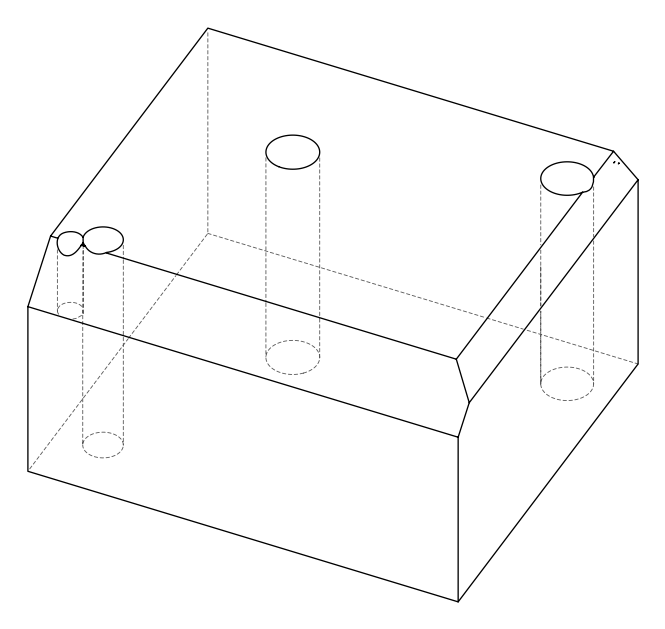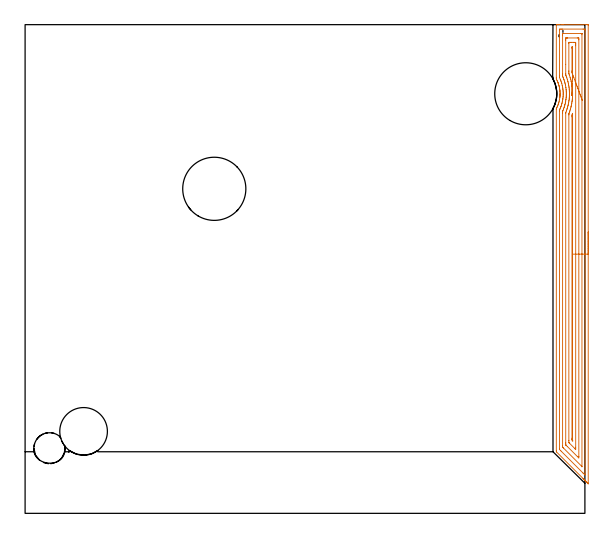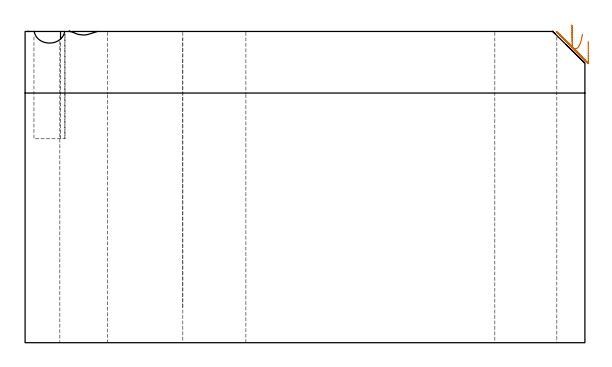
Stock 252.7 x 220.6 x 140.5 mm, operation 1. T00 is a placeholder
(PLAN: 19 operations, 15 tool changes, 37.3 min)
(1 AREA_MILL | FG_CHAMFER_SURFACE | UGT0205_001 | 9.8 min | 22086 mm3)
(2 AREA_MILL_1 | FG_CHAMFER_SURFACE_1 | UGT0205_001 | 20.27 min | 96051 mm3)
(3 MILL_BLIND_HOLE_FROM_SOLID_MATERIAL | STEP1POCKET | UGT0201_128 | Spiral | 1.22 min | 7326 mm3)
(4 BORE_BLIND_HOLE | STEP1POCKET | UGT0332_064 | 0.2 min | 4 mm3)
(5 SPOT_DRILL | STEP1HOLE | NXT0321_9005460120000 | 0.05 min | 180 mm3)
(6 SPOT_DRILL_1 | STEP1HOLE_1 | NXT0321_9005460120000 | 0.05 min | 193 mm3)
(7 SPOT_DRILL_2 | STEP1HOLE_2 | NXT0321_9005460120000 | 0.05 min | 177 mm3)
(8 DRILL_BLIND_HOLE_INTO_CENTER | STEP1HOLE | UGT0301_180 | 0.04 min | 127 mm3)
(9 GUN_DRILL_THROUGH_HOLE | STEP1HOLE | UGT0307_003 | 0.68 min | 5172 mm3)
(10 SPADE_DRILL_TO_ENLARGE_THROUGH_HOLE | STEP1HOLE | UGT0306_008 | 0.59 min | 28280 mm3)
(11 DRILL_TO_ENLARGE_THROUGH_HOLE | STEP1HOLE | UGT0301_391 | 0.61 min | 52703 mm3)
(12 DRILL_BLIND_HOLE_INTO_CENTER_1 | STEP1HOLE_1 | UGT0301_193 | 0.05 min | 305 mm3)
(13 GUN_DRILL_THROUGH_HOLE_1 | STEP1HOLE_1 | UGT0307_003 | 0.64 min | 5025 mm3)
(14 SPADE_DRILL_TO_ENLARGE_THROUGH_HOLE_1 | STEP1HOLE_1 | UGT0306_008 | 0.59 min | 28261 mm3)
(15 DRILL_TO_ENLARGE_THROUGH_HOLE_1 | STEP1HOLE_1 | UGT0301_392 | 0.61 min | 55829 mm3)
(16 DRILL_BLIND_HOLE_INTO_CENTER_2 | STEP1HOLE_2 | UGT0301_180 | 0.04 min | 126 mm3)
(17 GUN_DRILL_THROUGH_HOLE_2 | STEP1HOLE_2 | UGT0307_001 | 0.62 min | 2591 mm3)
(18 SPADE_DRILL_TO_ENLARGE_THROUGH_HOLE_2 | STEP1HOLE_2 | UGT0306_004 | 0.59 min | 17185 mm3)
(19 DRILL_TO_ENLARGE_THROUGH_HOLE_2 | STEP1HOLE_2 | UGT0301_052 | 0.6 min | 30799 mm3)
(TOOL UGT0205_001 | Chamfer Mill 20 x 3 x 45 deg. | D20 FL50 Z2)
(TOOL UGT0201_128 | Carbide End Mill 10.0 | D10 FL15 Z4)
(TOOL UGT0332_064 | 14 mm Boring Bar Slip Fit | D14)
(TOOL NXT0321_9005460120000 | NC Spot Drill, 142deg, 12mm, Carbide, Uncoated | D12 PA142 FL30 Z2)
(TOOL UGT0301_180 | Twist Drill 5.7 mm | D5.7 PA118 FL55 Z2)
(TOOL UGT0307_003 | Gun Drill 7 mm | D7 PA130 FL24 Z1)
(TOOL UGT0306_008 | Spade Drill 17.5mm | D17.5 PA132 FL10 Z2)
(TOOL UGT0301_391 | Twist Drill 28 mm | D28 PA118 FL165 Z2)
(TOOL UGT0301_193 | Twist Drill 7.3 mm | D7.3 PA118 FL66 Z2)
(TOOL UGT0301_392 | Twist Drill 28.5 mm | D28.5 PA118 FL165 Z2)
(TOOL UGT0307_001 | Gun Drill 5 mm | D5 PA130 FL24 Z1)
(TOOL UGT0306_004 | Spade Drill 13.5mm | D13.5 PA132 FL10 Z2)
(TOOL UGT0301_052 | Twist Drill 21.5 mm | D21.5 PA118 FL150 Z2)
(OP 1 AREA_MILL)
G17 G21 G94 G90
T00 M6
G54
G17 G0 G90 X254.2 Y127. S1061 M3
G43 Z150.5 H0
Z136.1
G94 G1 Y126.962 Z135.228 F250.
Y126.848 Z134.364
Y126.659 Z133.512
Y126.397 Z132.68
Y126.063 Z131.874
Y125.66 Z131.1
Y125.191 Z130.364
Y124.66 Z129.672
Y124.071 Z129.029
Y123.428 Z128.44
Y122.736 Z127.908
Y122. Z127.44
Y121.226 Z127.037
Y120.42 Z126.703
Y119.588 Z126.441
Y118.736 Z126.252
Y117.871 Z126.138
Y117. Z126.1
Y13.634
X254.199 Y13.402 Z126.099
X254.197 Z126.101
X253.822 Y13.778 Z126.478
X253.659 Y13.94 Z126.638
X253.603 Y13.996 Z126.696
X253.42 Y14.18 Z126.879
X253.363 Y14.236 Z126.934
X253.306 Y14.294 Z126.993
X253.125 Y14.475 Z127.174
X253.067 Y14.531 Z127.23
X253.009 Y14.591 Z127.29
X252.83 Y14.769 Z127.469
X252.771 Y14.827 Z127.526
X252.711 Y14.888 Z127.588
X252.536 Y15.064 Z127.763
X252.475 Y15.123 Z127.821
X252.414 Y15.185 Z127.885
X252.241 Y15.359 Z128.058
X252.179 Y15.419 Z128.117
X252.117 Y15.483 Z128.182
X251.946 Y15.653 Z128.353
X251.883 Y15.715 Z128.413
X239.85 Y27.751 Z140.45
X239.807 Y27.799 Z140.493
X239.8 Y28.265 Z140.5
Y182.548
X239.804 Y182.71 Z140.489
X239.905 Y182.923 Z140.395
X239.992 Y183.096 Z140.308
X240.134 Y183.382 Z140.164
X240.337 Y183.826 Z139.962
X240.398 Y183.97 Z139.902
X240.523 Y184.273 Z139.774
X240.642 Y184.584 Z139.657
X240.705 Y184.777 Z139.589
X240.774 Y184.984 Z139.52
X240.834 Y185.164 Z139.459
X240.969 Y185.609 Z139.327
X241.084 Y186.055 Z139.213
X241.229 Y186.744 Z139.068
X241.272 Y186.946 Z139.027
X241.403 Y187.837 Z138.892
X241.409 Y187.899 Z138.886
X241.45 Y188.282 Z138.847
X241.455 Y188.379 Z138.842
X241.472 Y188.728 Z138.818
Y188.79 Z138.815
X241.475 Y188.938 Z138.813
Y188.943
X241.476 Y189.133 Z138.805
X241.479 Y189.224 Z138.807
X241.484 Y189.619 Z138.802
X241.481 Y189.682 Z138.803
X241.469 Y189.979 Z138.822
X241.447 Y190.51 Z138.849
X241.441 Y190.574 Z138.854
X241.423 Y190.795 Z138.877
X241.409 Y190.956 Z138.891
X241.351 Y191.401 Z138.948
X241.341 Y191.466 Z138.959
X241.276 Y191.847 Z139.018
X241.263 Y191.912 Z139.03
X241.247 Y192.005 Z139.05
X241.229 Y192.102 Z139.07
X241.214 Y192.181 Z139.086
X241.191 Y192.292 Z139.107
X241.176 Y192.358 Z139.121
X241.089 Y192.739 Z139.209
X241.04 Y192.926 Z139.258
X240.973 Y193.183 Z139.326
X240.839 Y193.63 Z139.459
X240.817 Y193.695 Z139.48
X240.693 Y194.074 Z139.605
X240.642 Y194.218 Z139.657
X240.611 Y194.296 Z139.687
X240.496 Y194.593 Z139.802
X240.382 Y194.868 Z139.916
X240.341 Y194.965 Z139.956
X240.135 Y195.413 Z140.162
X239.882 Y195.925 Z140.416
X239.804 Y196.077 Z140.489
X239.8 Y196.816 Z140.5
Y220.449
X239.803 Y220.591 Z140.488
X239.833 Y220.6 Z140.458
X240.165 Z140.134
X240.63 Z139.67
X241.229 Z139.066
X242.416 Z137.88
X243.005 Z137.289
X253.659 Z126.638
X253.954 Y220.599 Z126.343
X254.192 Y220.59 Z126.106
X254.199 Y220.353 Z126.099
X254.2 Y117. Z126.1
X252.786 Z127.514
X252.785 Y17.55 Z127.515
X252.771 Y17.291 Z127.529
X252.49 Y17.564 Z127.81
X251.883 Y18.167 Z128.417
X251.594 Y18.455 Z128.706
X242.117 Y27.933 Z138.183
X241.787 Y28.265 Z138.513
X241.229 Y28.833 Z139.071
X241.215 Y29.157 Z139.085
Y29.171
Y181.67
X241.229 Y182.088 Z139.071
X241.371 Y182.405 Z138.929
X241.434 Y182.548 Z138.866
X241.639 Y183.028 Z138.661
X241.809 Y183.44 Z138.491
X241.859 Y183.569 Z138.441
X241.894 Y183.664 Z138.406
X242.123 Y184.331 Z138.177
X242.317 Y185.022 Z137.983
X242.369 Y185.223 Z137.931
X242.488 Y185.742 Z137.812
X242.566 Y186.115 Z137.734
X242.673 Y186.673 Z137.627
X242.703 Y186.855 Z137.597
X242.725 Y187.007 Z137.575
X242.757 Y187.255 Z137.543
X242.834 Y187.899 Z137.466
X242.849 Y188.055 Z137.451
X242.894 Y188.869 Z137.406
X242.895 Y188.901 Z137.405
X242.899 Y189.682 Z137.401
X242.897 Y189.79 Z137.403
X242.859 Y190.574 Z137.441
X242.848 Y190.731 Z137.452
X242.775 Y191.466 Z137.525
X242.76 Y191.589 Z137.54
X242.669 Y192.189 Z137.631
X242.64 Y192.358 Z137.66
X242.55 Y192.814 Z137.75
X242.452 Y193.249 Z137.848
X242.263 Y193.994 Z138.037
X242.222 Y194.141 Z138.078
X242.197 Y194.222 Z138.103
X242.117 Y194.483 Z138.183
X241.928 Y195.033 Z138.372
X241.819 Y195.332 Z138.481
X241.576 Y195.925 Z138.724
X241.229 Y196.712 Z139.071
X241.216 Y196.817 Z139.084
X241.215 Y196.83 Z139.085
X241.214 Y197.708 Z139.086
X241.215 Y218.234 Z139.085
X241.229 Y218.59 Z139.071
X241.741 Y218.598 Z138.559
X242.117 Y218.599 Z138.183
X242.626 Y218.6 Z137.674
X251.883 Y218.599 Z128.417
X252.396 Y218.597 Z127.904
X252.771 Y218.59 Z127.529
X252.785 Y218.22 Z127.515
Y218.206
X252.786 Y117. Z127.514
X251.372 Z128.928
X251.371 Y21.131 Z128.929
X251.369 Z128.931
X243.005 Y29.496 Z137.295
X242.73 Y29.776 Z137.57
X242.663 Y29.848 Z137.637
X242.635 Y29.882 Z137.665
X242.633 Y29.924 Z137.667
X242.631 Y30.049 Z137.669
X242.629 Y30.426 Z137.671
Y180.764
X242.63 Y181.14 Z137.67
X242.634 Y181.399 Z137.666
X242.635 Y181.461 Z137.665
X242.657 Y181.518 Z137.643
X242.712 Y181.656 Z137.588
X242.798 Y181.864 Z137.502
X243.005 Y182.36 Z137.295
X243.058 Y182.495 Z137.242
X243.077 Y182.548 Z137.223
X243.287 Y183.156 Z137.013
X243.382 Y183.44 Z136.918
X243.5 Y183.833 Z136.8
X243.645 Y184.331 Z136.655
X243.695 Y184.529 Z136.605
X243.861 Y185.223 Z136.439
X243.866 Y185.249 Z136.434
X243.892 Y185.373 Z136.408
X244.01 Y185.997 Z136.29
X244.03 Y186.115 Z136.27
X244.13 Y186.768 Z136.17
X244.162 Y187.007 Z136.138
X244.228 Y187.562 Z136.072
X244.259 Y187.899 Z136.041
X244.284 Y188.397 Z136.016
X244.3 Y188.79 Z136.
X244.309 Y189.264 Z135.991
X244.312 Y189.682 Z135.988
X244.294 Y190.171 Z136.006
X244.274 Y190.574 Z136.026
X244.237 Y191.12 Z136.063
X244.202 Y191.466 Z136.098
X244.123 Y192.126 Z136.177
X244.088 Y192.358 Z136.212
X243.949 Y193.192 Z136.351
X243.938 Y193.249 Z136.362
X243.892 Y193.471 Z136.408
X243.73 Y194.141 Z136.57
X243.674 Y194.36 Z136.626
X243.484 Y195.033 Z136.816
X243.296 Y195.633 Z137.004
X243.194 Y195.925 Z137.106
X243.005 Y196.43 Z137.295
X242.848 Y196.817 Z137.452
X242.737 Y197.085 Z137.563
X242.636 Y197.326 Z137.664
X242.633 Y197.452 Z137.667
X242.63 Y197.708 Z137.67
X242.629 Y198.086 Z137.671
X242.628 Y198.6 Z137.672
X242.629 Y215.922 Z137.671
X242.63 Y216.436 Z137.67
X242.632 Y216.531 Z137.668
X242.635 Y216.576 Z137.665
X242.638 Y216.59 Z137.662
X242.679 Y216.593 Z137.621
X242.843 Y216.599 Z137.457
X250.995 Y216.6 Z129.305
X251.158 Y216.598 Z129.142
X251.267 Y216.595 Z129.033
X251.352 Y216.59 Z128.948
X251.365 Y216.578 Z128.935
X251.367 Y216.561 Z128.933
X251.369 Y216.436 Z128.931
X251.371 Y216.059 Z128.929
X251.372 Y117. Z128.928
X249.957 Z130.343
Y25.741
X249.956 Y25.59 Z130.344
X249.95 Y25.015 Z130.35
X249.36 Y25.59 Z130.94
X244.78 Y30.168 Z135.52
X244.395 Y30.554 Z135.905
X244.203 Y30.749 Z136.097
X244.108 Y30.849 Z136.192
X244.062 Y30.898 Z136.238
X244.05 Y30.941 Z136.25
X244.044 Y31.681 Z136.256
X244.043 Y31.832 Z136.257
Y180.613
X244.044 Y180.764 Z136.256
X244.047 Y180.856 Z136.253
X244.05 Y180.9 Z136.25
X244.064 Y180.942 Z136.236
X244.338 Y181.656 Z135.962
X244.455 Y181.983 Z135.845
X244.652 Y182.548 Z135.648
X244.684 Y182.645 Z135.616
X244.78 Y182.957 Z135.52
X244.888 Y183.331 Z135.412
X244.918 Y183.44 Z135.382
X245.07 Y184.041 Z135.23
X245.137 Y184.331 Z135.163
X245.234 Y184.768 Z135.066
X245.324 Y185.223 Z134.976
X245.379 Y185.514 Z134.921
X245.479 Y186.115 Z134.821
X245.504 Y186.28 Z134.796
X245.601 Y187.007 Z134.699
X245.608 Y187.067 Z134.692
X245.668 Y187.642 Z134.632
X245.683 Y187.884 Z134.617
Y187.899
X245.719 Y188.739 Z134.581
X245.721 Y188.79 Z134.579
X245.73 Y189.62 Z134.57
X245.729 Y189.682 Z134.571
X245.699 Y190.543 Z134.601
X245.697 Y190.574 Z134.603
X245.668 Y191.063 Z134.632
X245.636 Y191.466 Z134.664
X245.633 Y191.501 Z134.667
X245.533 Y192.358 Z134.767
X245.512 Y192.514 Z134.788
X245.391 Y193.249 Z134.909
X245.332 Y193.587 Z134.968
X245.219 Y194.141 Z135.081
X245.082 Y194.73 Z135.218
X245.003 Y195.033 Z135.297
X244.78 Y195.852 Z135.52
X244.757 Y195.925 Z135.543
X244.541 Y196.577 Z135.759
X244.46 Y196.817 Z135.84
X244.27 Y197.329 Z136.03
X244.124 Y197.708 Z136.176
X244.052 Y197.896 Z136.248
X244.049 Y198.079 Z136.251
X244.044 Y198.448 Z136.256
X244.043 Y202.685 Z136.257
Y213.61
X244.044 Y213.761 Z136.256
X244.049 Y214.495 Z136.251
X244.056 Y214.59 Z136.244
X244.154 Y214.593 Z136.146
X244.363 Y214.597 Z135.937
X244.78 Y214.6 Z135.52
X244.833 Z135.467
X249.272 Z131.028
X249.657 Y214.597 Z130.643
X249.849 Y214.593 Z130.451
X249.94 Y214.59 Z130.36
X249.95 Y214.53 Z130.35
X249.956 Y213.913 Z130.344
X249.957 Y213.761 Z130.343
Y117.
X248.543 Z131.757
Y29.837
X248.541 Y29.157 Z131.759
X248.539 Y28.949 Z131.761
X248.537 Y28.891 Z131.763
X248.426 Y28.985 Z131.874
X248.332 Y29.07 Z131.968
X248.242 Y29.157 Z132.058
X245.668 Y31.731 Z134.632
X245.569 Y31.832 Z134.731
X245.469 Y31.941 Z134.831
X245.464 Y32.038 Z134.836
X245.458 Y32.724 Z134.842
X245.457 Y32.936 Z134.843
Y179.872
X245.458 Y180.083 Z134.842
X245.461 Y180.254 Z134.839
X245.464 Y180.337 Z134.836
X245.483 Y180.411 Z134.817
X245.668 Y180.926 Z134.632
X245.854 Y181.47 Z134.446
X245.915 Y181.656 Z134.385
X246.067 Y182.147 Z134.233
X246.185 Y182.548 Z134.115
X246.265 Y182.84 Z134.035
X246.422 Y183.44 Z133.878
X246.449 Y183.547 Z133.851
X246.556 Y184.017 Z133.744
X246.611 Y184.276 Z133.689
X246.622 Y184.331 Z133.678
X246.751 Y185.027 Z133.549
X246.785 Y185.223 Z133.515
X246.874 Y185.795 Z133.426
X246.919 Y186.115 Z133.381
X246.978 Y186.582 Z133.322
X247.026 Y187.007 Z133.274
X247.064 Y187.388 Z133.236
X247.094 Y187.899 Z133.206
X247.111 Y188.233 Z133.189
X247.129 Y188.79 Z133.171
X247.136 Y189.1 Z133.164
X247.14 Y189.682 Z133.16
X247.132 Y189.995 Z133.168
X247.109 Y190.574 Z133.191
X247.09 Y190.929 Z133.21
X247.053 Y191.466 Z133.247
X247.014 Y191.897 Z133.286
X246.963 Y192.358 Z133.337
X246.897 Y192.907 Z133.403
X246.843 Y193.249 Z133.457
X246.725 Y193.972 Z133.575
X246.692 Y194.141 Z133.608
X246.556 Y194.819 Z133.744
X246.506 Y195.033 Z133.794
X246.49 Y195.099 Z133.81
X246.274 Y195.925 Z134.026
X246.168 Y196.314 Z134.132
X246.017 Y196.817 Z134.283
X245.765 Y197.611 Z134.535
X245.731 Y197.708 Z134.569
X245.668 Y197.881 Z134.632
X245.476 Y198.403 Z134.824
X245.464 Y198.6 Z134.836
X245.461 Y198.809 Z134.839
X245.457 Y199.492 Z134.843
Y199.704
Y212.189
X245.459 Y212.402 Z134.841
X245.462 Y212.543 Z134.838
X245.464 Y212.587 Z134.836
X245.476 Y212.59 Z134.824
X245.513 Y212.594 Z134.787
X245.668 Y212.598 Z134.632
X245.936 Y212.6 Z134.364
X246.556 Z133.744
X247.444 Z132.856
X247.713 Y212.599 Z132.587
X248.332 Y212.593 Z131.968
X248.531 Y212.59 Z131.769
X248.539 Y212.189 Z131.761
X248.542 Y211.977 Z131.758
X248.543 Y211.765 Z131.757
Y211.085
Y117.
X247.129 Z133.171
Y33.041
X247.127 Y32.724 Z133.173
X247.125 Z133.175
X246.878 Y33.127 Z133.422
X246.874 Y33.296 Z133.426
X246.872 Y33.616 Z133.428
X246.871 Y33.932 Z133.429
Y178.98
X246.873 Y179.297 Z133.427
X246.876 Y179.551 Z133.424
X246.884 Y179.872 Z133.416
X247.056 Y180.384 Z133.244
X247.094 Y180.491 Z133.206
X247.117 Y180.546 Z133.183
X247.122 Y180.552 Z133.178
X247.124 Y180.544 Z133.176
X247.128 Y180.429 Z133.172
X247.129 Y180.316 Z133.171
Y180.189
Y117.
Y116.128 Z133.209
Y115.263 Z133.323
Y114.412 Z133.512
Y113.58 Z133.774
Y112.774 Z134.108
Y112. Z134.511
Y111.264 Z134.98
Y110.572 Z135.511
Y109.929 Z136.1
Y109.339 Z136.743
Y108.808 Z137.435
Y108.34 Z138.171
Y107.937 Z138.945
Y107.603 Z139.751
Y107.341 Z140.583
Y107.152 Z141.435
Y107.038 Z142.3
Y107. Z143.171
G0 Z150.5
X251.574 Y186.319
Z139.319
G1 X251.461 Y186.622 Z138.509
X251.323 Y186.99 Z137.73
X251.163 Y187.421 Z136.988
X250.98 Y187.91 Z136.29
X250.777 Y188.454 Z135.639
X250.555 Y189.05 Z135.041
X250.316 Y189.692 Z134.501
X250.061 Y190.375 Z134.023
X249.792 Y191.096 Z133.61
X249.512 Y191.847 Z133.266
X249.223 Y192.623 Z132.993
X248.926 Y193.419 Z132.793
X248.624 Y194.228 Z132.668
X248.32 Y195.044 Z132.619
X248.015 Y195.861 Z132.646
X247.713 Y196.672 Z132.748
X247.414 Y197.473 Z132.926
X247.122 Y198.255 Z133.178
X247.09 Y198.343 Z133.21
X247.045 Y198.466 Z133.255
X246.998 Y198.6 Z133.302
X246.879 Y198.94 Z133.421
X246.875 Y199.172 Z133.425
X246.872 Y199.492 Z133.428
X246.871 Y199.751 Z133.429
Y209.877
X246.873 Y210.194 Z133.427
X246.875 Y210.409 Z133.425
X246.878 Y210.58 Z133.422
X247.046 Y210.594 Z133.254
X247.113 Y210.59 Z133.187
X247.122 Y210.586 Z133.178
X247.124 Y210.565 Z133.176
X247.127 Y210.512 Z133.173
X247.129 Y210.194 Z133.171
Y209.935
X247.128 Y198.6 Z133.172
X247.127 Y198.448 Z133.173
X247.125 Y198.326 Z133.175
X247.122 Y198.255 Z133.178
X247.091 Y197.386 Z133.247
X247.06 Y196.527 Z133.392
X247.03 Y195.683 Z133.611
X247. Y194.861 Z133.903
X246.971 Y194.068 Z134.266
X246.944 Y193.31 Z134.696
X246.918 Y192.592 Z135.191
X246.894 Y191.92 Z135.747
X246.872 Y191.299 Z136.359
X246.851 Y190.733 Z137.023
X246.833 Y190.228 Z137.734
X246.817 Y189.786 Z138.486
X246.804 Y189.411 Z139.274
X246.793 Y189.107 Z140.091
X246.784 Y188.875 Z140.932
X246.779 Y188.717 Z141.79
X246.776 Y188.634 Z142.659
Y188.628 Z143.531
G0 Z150.5
M5
M2
